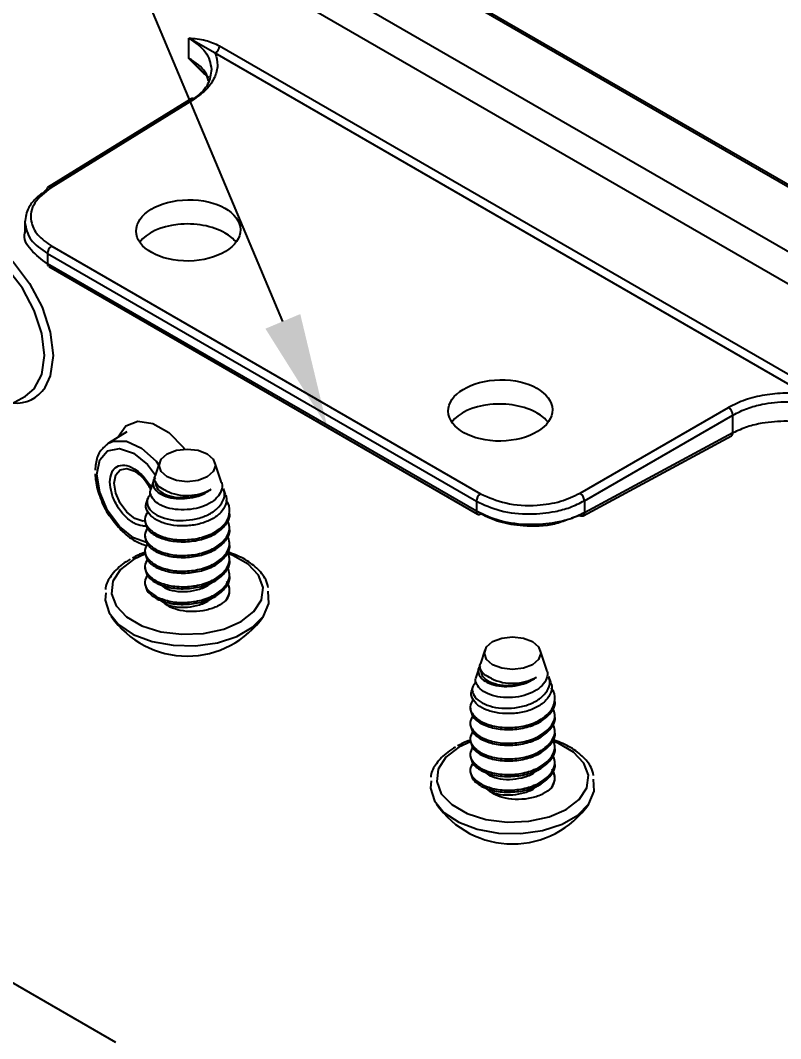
# Model space of a CAD drawing. Extents: x -1.7 to 6.3, y -6.8 to 0.
# Drawn here: x 3.822 to 5.062, y -2.881 to -1.221 of the extents above; entities that cross this region are included whole.
import ezdxf
from ezdxf import colors
from ezdxf.entities.mleader import LeaderData, LeaderLine
from ezdxf.math import Vec2, Vec3

# ---------------------------------------------------------------- set-up
doc = ezdxf.new("R2010")
doc.units = 0
doc.header["$LTSCALE"] = 0.5
doc.header["$MEASUREMENT"] = 0
for name, color, linetype in [('End Cap', 92, 'CONTINUOUS'), ('FAB DWG', 221, 'CONTINUOUS'), ('Hardware', 242, 'CONTINUOUS'), ('Housing', 150, 'CONTINUOUS')]:
    doc.layers.add(name, color=color, linetype=linetype)
doc.styles.get("Standard").update_dxf_attribs({"font": 'arial.ttf'})

msp = doc.modelspace()

# ---------------------------------------------------------------- linework, layer by layer
at = {"layer": 'End Cap', "linetype": 'Continuous', "lineweight": 25, "transparency": 16777216}
for p, q in [((3.6042, -0.644), (5.7243, -1.8679)), ((5.7292, -1.8675), (3.6091, -0.6436)), ((3.5096, -0.6949), (5.6329, -1.9206)), ((3.7427, -0.8819), (5.3999, -1.8386)), ((4.0971, -1.2831), (4.0971, -1.25)), ((4.14, -1.2749), (4.0971, -1.25)), ((5.1032, -1.8309), (4.14, -1.2749)), ((4.147, -1.2626), (5.1102, -1.8187)), ((4.0971, -1.2831), (4.1252, -1.3098)), ((4.1181, -1.3046), (4.0971, -1.2831)), ((4.1006, -1.349), (3.8667, -1.4937)), ((4.1058, -1.3495), (3.8719, -1.4941)), ((3.8295, -1.5485), (3.8295, -1.5684)), ((3.8733, -1.5892), (4.5726, -1.9929)), ((3.8663, -1.6015), (4.5656, -2.0052)), ((3.8663, -1.6015), (3.8663, -1.6179)), ((4.5656, -2.0216), (3.8663, -1.6179)), ((3.8684, -1.6225), (4.5677, -2.0262)), ((3.7798, -1.8617), (3.8308, -1.8337)), ((4.7346, -1.9921), (4.9768, -1.8523)), ((4.7417, -2.0044), (4.9839, -1.8646)), ((4.9839, -1.8939), (4.9839, -1.8646)), ((3.996, -1.8922), (3.9659, -1.9104)), ((4.7395, -2.0288), (4.9817, -1.8986)), ((4.9839, -1.8939), (4.7417, -2.0241)), ((3.9645, -1.9114), (3.9659, -1.9104)), ((4.0089, -1.9562), (4.0118, -1.958)), ((4.5656, -2.0052), (4.5656, -2.0216)), ((4.7417, -2.0044), (4.7417, -2.0241)), ((4.7346, -2.0282), (4.7209, -2.0329))]:
    msp.add_line(p, q, dxfattribs=at)
at = {"layer": 'End Cap', "linetype": 'Continuous', "lineweight": 25, "transparency": 16777216, "flags": 128}
for points in [[(3.7309, -1.5659), (3.7495, -1.5712), (3.7807, -1.5886), (3.8108, -1.6156), (3.8372, -1.65), (3.8579, -1.689), (3.871, -1.7293), (3.8755, -1.7676), (3.871, -1.8007), (3.8624, -1.8196)], [(3.8308, -1.8337), (3.8449, -1.822), (3.8572, -1.7985), (3.8614, -1.7675), (3.8572, -1.7318), (3.8449, -1.6941), (3.8256, -1.6577), (3.8009, -1.6255), (3.7728, -1.6002), (3.7436, -1.5839), (3.7158, -1.578), (3.6916, -1.5829)], [(3.9809, -1.9014), (3.9812, -1.9005), (3.9941, -1.8821), (4.0139, -1.8744), (4.0382, -1.8782), (4.0641, -1.8931), (4.0884, -1.9174), (4.0905, -1.9206)], [(3.9659, -1.9104), (3.9735, -1.9071), (3.9955, -1.9072), (4.0199, -1.9187), (4.0436, -1.9401), (4.0477, -1.9461)], [(3.947, -1.9615), (3.9516, -1.9377), (3.9645, -1.9228), (3.9839, -1.9191), (4.0068, -1.927), (4.0296, -1.9455), (4.0423, -1.9626)], [(4.0253, -2.0372), (4.0217, -2.0379), (4.0089, -2.0334), (3.996, -2.0231), (3.9852, -2.0085), (3.9779, -1.9918), (3.9754, -1.9755), (3.9779, -1.9622), (3.9852, -1.9538), (3.996, -1.9517), (4.0089, -1.9562), (4.0089, -1.9562)], [(4.0281, -2.0724), (4.0068, -2.065), (3.9839, -2.0466), (3.9645, -2.0204), (3.9516, -1.9906), (3.947, -1.9615)]]:
    msp.add_lwpolyline(points, dxfattribs=at)
at = {"layer": 'End Cap', "linetype": 'Continuous', "lineweight": 25, "transparency": 16777216}
for centre, radius, start, end in [((4.1315, -1.2619), 0.0155, 303.2297, 357.3477), ((4.1029, -1.3536), 0.00504, 54.4735, 116.3416), ((3.8697, -1.4976), 0.00497, 127.033, 186.4015), ((3.869, -1.498), 0.0049, 53.4892, 117.3259), ((3.8818, -1.6022), 0.0155, 123.2297, 177.3477), ((3.8712, -1.6185), 0.00496, 173.763, 234.9248), ((3.8157, -1.7896), 0.0556, 264.5518, 327.2663), ((4.968, -1.8656), 0.0159, 3.5222, 56.4778), ((4.9789, -1.8944), 0.00504, 303.6566, 5.5302), ((4.7258, -2.0054), 0.0159, 3.5222, 56.4778), ((4.5811, -2.0059), 0.0155, 123.2297, 177.3477), ((4.5706, -2.0222), 0.00496, 173.763, 234.9248), ((4.7367, -2.0246), 0.00504, 303.6566, 5.5302), ((4.5698, -2.0217), 0.00498, 245.3602, 304.6041), ((4.7376, -2.0242), 0.00496, 233.6019, 292.9652)]:
    msp.add_arc(centre, radius, start, end, dxfattribs=at)
for centre in [(4.096, -1.5636), (4.6047, -1.8572)]:
    msp.add_ellipse(centre, major_axis=(0.085, 0.0013), ratio=0.587275, dxfattribs=at)
for centre, start_param, end_param in [((4.096, -1.6014), 0.793824, 2.7723), ((4.096, -1.6014), 0.421056, 0.793824), ((4.6047, -1.895), 0.793824, 2.7723), ((4.6047, -1.895), 0.421056, 0.793824)]:
    msp.add_ellipse(centre, major_axis=(0.085, -0.0013), ratio=0.567125, start_param=start_param, end_param=end_param, dxfattribs=at)
for points, knots in [([(4.0971, -1.25), (4.1061, -1.2506), (4.1221, -1.2518), (4.1394, -1.2593), (4.147, -1.2626)], [0, 0, 0, 0, 0.5611945, 1, 1, 1, 1]), ([(4.0971, -1.25), (4.1073, -1.2572), (4.1283, -1.272), (4.132, -1.2913), (4.1339, -1.3012)], [0, 0, 0, 0, 0.486837, 1, 1, 1, 1]), ([(4.14, -1.2749), (4.1418, -1.2814), (4.1453, -1.2946), (4.1396, -1.3146), (4.1274, -1.3337), (4.1129, -1.3442), (4.1058, -1.3495)], [0, 0, 0, 0, 0.247894, 0.499753, 0.751724, 1, 1, 1, 1]), ([(4.129, -1.3198), (4.1277, -1.3149), (4.1242, -1.3011), (4.1078, -1.2902), (4.0971, -1.2831)], [0, 0, 0, 0, 0.3527982, 1, 1, 1, 1]), ([(4.1339, -1.3012), (4.1327, -1.3093), (4.1307, -1.3226), (4.1186, -1.3387), (4.1088, -1.3459), (4.1045, -1.349)], [0, 0, 0, 0, 0.469678, 0.768534, 1, 1, 1, 1]), ([(4.1302, -1.3145), (4.1263, -1.3117), (4.1221, -1.3088), (4.1183, -1.3049), (4.1181, -1.3046)], [0, 0, 0, 0, 0.941363, 1, 1, 1, 1]), ([(3.8719, -1.4941), (3.8619, -1.502), (3.8415, -1.5181), (3.837, -1.5467), (3.8483, -1.5716), (3.865, -1.5834), (3.8733, -1.5892)], [0, 0, 0, 0, 0.274989, 0.561778, 0.783917, 1, 1, 1, 1]), ([(3.8648, -1.4982), (3.8584, -1.5027), (3.8463, -1.5113), (3.8327, -1.529), (3.8307, -1.5422), (3.8295, -1.5503)], [0, 0, 0, 0, 0.307313, 0.576693, 1, 1, 1, 1]), ([(3.8295, -1.5503), (3.8314, -1.5602), (3.8352, -1.5795), (3.8561, -1.5943), (3.8663, -1.6015)], [0, 0, 0, 0, 0.513218, 1, 1, 1, 1]), ([(3.8663, -1.6179), (3.8567, -1.6108), (3.8369, -1.5962), (3.8269, -1.5768), (3.8296, -1.5674), (3.8297, -1.5671)], [0, 0, 0, 0, 0.481416, 0.98896, 1, 1, 1, 1]), ([(5.1032, -1.8309), (5.0919, -1.83), (5.0694, -1.828), (5.0354, -1.8316), (5.0032, -1.8392), (4.9856, -1.8479), (4.9768, -1.8523)], [0, 0, 0, 0, 0.249864, 0.499981, 0.7501, 1, 1, 1, 1]), ([(4.9839, -1.8646), (4.9916, -1.8607), (5.006, -1.8535), (5.036, -1.8454), (5.075, -1.8413), (5.1221, -1.8461), (5.1476, -1.8579), (5.16, -1.8636)], [0, 0, 0, 0, 0.153902, 0.28881, 0.500822, 0.756986, 1, 1, 1, 1]), ([(5.16, -1.8967), (5.1476, -1.8909), (5.1221, -1.8791), (5.075, -1.8734), (5.036, -1.8765), (5.006, -1.8836), (4.9916, -1.8903), (4.9839, -1.8939)], [0, 0, 0, 0, 0.243018, 0.499178, 0.711196, 0.846103, 1, 1, 1, 1]), ([(3.9645, -1.9121), (3.9601, -1.9158), (3.9505, -1.9236), (3.9451, -1.9398), (3.9445, -1.9511), (3.9443, -1.9545)], [0, 0, 0, 0, 0.375769, 0.811374, 1, 1, 1, 1]), ([(3.9683, -1.9738), (3.9689, -1.9684), (3.97, -1.9575), (3.9789, -1.9477), (3.9917, -1.9452), (4.0068, -1.9505), (4.0218, -1.9625), (4.031, -1.9749), (4.0351, -1.9822), (4.0356, -1.9832)], [0, 0, 0, 0, 0.1227078, 0.2499954, 0.3773589, 0.4999912, 0.6226044, 0.7499861, 0.7690908, 0.7690908, 0.7690908, 0.7690908]), ([(4.0116, -1.9582), (4.0148, -1.9605), (4.0216, -1.9657), (4.0297, -1.9763), (4.0337, -1.9836), (4.035, -1.9861)], [0, 0, 0, 0, 0.1946269, 0.4222693, 0.5410196, 0.5410196, 0.5410196, 0.5410196]), ([(3.9443, -1.9604), (3.9445, -1.9642), (3.9451, -1.9771), (3.9522, -2.0004), (3.9614, -2.0213), (3.9685, -2.03), (3.9692, -2.0308)], [0, 0, 0, 0, 0.167097, 0.563559, 0.959799, 1, 1, 1, 1]), ([(4.0275, -2.0454), (4.0255, -2.0457), (4.019, -2.0459), (4.0068, -2.0416), (3.9917, -2.0295), (3.9789, -2.0122), (3.97, -1.9921), (3.9689, -1.9798), (3.9683, -1.9738)], [0.3188609, 0.3188609, 0.3188609, 0.3188609, 0.3773589, 0.4999912, 0.6226044, 0.7499861, 0.8772165, 1, 1, 1, 1]), ([(4.5726, -1.9929), (4.5857, -1.9988), (4.6125, -2.0107), (4.661, -2.0134), (4.7038, -2.0068), (4.7244, -1.997), (4.7346, -1.9921)], [0, 0, 0, 0, 0.274951, 0.56173, 0.783886, 1, 1, 1, 1]), ([(4.5656, -2.0052), (4.578, -2.0109), (4.6036, -2.0226), (4.6506, -2.0275), (4.6897, -2.0235), (4.7197, -2.0155), (4.7341, -2.0083), (4.7417, -2.0044)], [0, 0, 0, 0, 0.242999, 0.499186, 0.711191, 0.846098, 1, 1, 1, 1]), ([(4.7417, -2.0241), (4.7341, -2.0277), (4.7197, -2.0345), (4.6897, -2.0417), (4.6506, -2.0448), (4.6036, -2.0393), (4.578, -2.0274), (4.5656, -2.0216)], [0, 0, 0, 0, 0.153907, 0.288816, 0.500814, 0.757005, 1, 1, 1, 1]), ([(3.9692, -2.0308), (3.9748, -2.0383), (3.9866, -2.0543), (4.0075, -2.0701), (4.0216, -2.0757), (4.028, -2.0774)], [0, 0, 0, 0, 0.2211494, 0.4690981, 0.6692953, 0.6692953, 0.6692953, 0.6692953]), ([(4.7153, -2.0348), (4.7081, -2.0377), (4.6868, -2.046), (4.6455, -2.047), (4.603, -2.0403), (4.5826, -2.0306), (4.5726, -2.0258)], [0, 0, 0, 0, 0.169348, 0.497925, 0.752432, 1, 1, 1, 1])]:
    msp.add_open_spline(points, degree=3, knots=knots, dxfattribs=at)
at = {"layer": 'Hardware', "transparency": 16777216}
for p, q in [((4.0491, -1.9418), (4.042, -1.9635)), ((4.1497, -1.9729), (4.1395, -1.9418)), ((4.0393, -1.9719), (4.035, -1.9848)), ((4.0423, -1.973), (4.0423, -1.9755)), ((4.1567, -1.9942), (4.1536, -1.9847)), ((4.0297, -2.001), (4.028, -2.0062)), ((4.0253, -2.0345), (4.0253, -2.0377)), ((4.1633, -2.0504), (4.1633, -2.0472)), ((4.0253, -2.06), (4.0253, -2.0632)), ((4.1633, -2.0759), (4.1633, -2.0728)), ((4.0253, -2.0855), (4.0253, -2.0887)), ((4.1633, -2.1015), (4.1633, -2.0983)), ((4.0253, -2.111), (4.0253, -2.1142)), ((4.1633, -2.127), (4.1633, -2.1238)), ((4.0253, -2.1365), (4.0253, -2.1397)), ((4.0485, -2.1401), (4.0575, -2.1466)), ((4.5795, -2.2479), (4.5723, -2.2697)), ((4.68, -2.279), (4.6699, -2.2479)), ((4.5696, -2.2781), (4.5654, -2.291)), ((4.5726, -2.2792), (4.5726, -2.2816)), ((4.6871, -2.3004), (4.6839, -2.2909)), ((4.5601, -2.3072), (4.5584, -2.3124)), ((4.5557, -2.3406), (4.5557, -2.3438)), ((4.6937, -2.3566), (4.6937, -2.3534)), ((4.5557, -2.3661), (4.5557, -2.3693)), ((4.6937, -2.3821), (4.6937, -2.3789)), ((4.5557, -2.3917), (4.5557, -2.3949)), ((4.6937, -2.4076), (4.6937, -2.4044)), ((4.5557, -2.4172), (4.5557, -2.4204)), ((4.6937, -2.4331), (4.6937, -2.4299)), ((4.5557, -2.4427), (4.5557, -2.4459)), ((4.5788, -2.4462), (4.5878, -2.4528))]:
    msp.add_line(p, q, dxfattribs=at)
at = {"layer": 'Hardware', "transparency": 16777216, "flags": 128}
for points in [[(4.1269, -1.9655), (4.1119, -1.9713), (4.0943, -1.9733), (4.0767, -1.9713), (4.0618, -1.9655), (4.0518, -1.9569), (4.0483, -1.9467), (4.0518, -1.9366), (4.0618, -1.928), (4.0767, -1.9222), (4.0943, -1.9202), (4.1119, -1.9222), (4.1269, -1.928), (4.1368, -1.9366), (4.1403, -1.9467), (4.1368, -1.9569), (4.1269, -1.9655)], [(4.026, -2.0912), (4.0067, -2.1003), (3.9855, -2.1166), (3.9732, -2.1357), (3.9707, -2.156), (3.9782, -2.1759), (3.9951, -2.1937), (4.02, -2.2082), (4.051, -2.2179), (4.0855, -2.2222), (4.1207, -2.2208), (4.1537, -2.2137), (4.182, -2.2015), (4.2031, -2.1852), (4.2155, -2.1661), (4.218, -2.1458), (4.2105, -2.1259), (4.1936, -2.108), (4.1686, -2.0936), (4.1597, -2.0901)], [(3.9616, -2.1548), (3.9607, -2.1667), (3.9669, -2.1874), (3.9825, -2.2064), (4.0064, -2.2223), (4.0369, -2.2338), (4.0716, -2.2401), (4.108, -2.2409), (4.1434, -2.2359), (4.1751, -2.2256), (4.2009, -2.2107), (4.2187, -2.1924), (4.2274, -2.172), (4.2264, -2.152)], [(4.0467, -2.1631), (4.051, -2.1676), (4.0575, -2.1721)], [(4.6572, -2.2717), (4.6423, -2.2774), (4.6247, -2.2794), (4.6071, -2.2774), (4.5921, -2.2717), (4.5822, -2.263), (4.5787, -2.2529), (4.5822, -2.2427), (4.5921, -2.2341), (4.6071, -2.2283), (4.6247, -2.2263), (4.6423, -2.2283), (4.6572, -2.2341), (4.6672, -2.2427), (4.6707, -2.2529), (4.6672, -2.263), (4.6572, -2.2717)], [(4.5563, -2.3973), (4.537, -2.4064), (4.5159, -2.4227), (4.5035, -2.4418), (4.501, -2.4621), (4.5085, -2.482), (4.5254, -2.4999), (4.5504, -2.5143), (4.5813, -2.5241), (4.6158, -2.5284), (4.651, -2.5269), (4.6841, -2.5198), (4.7123, -2.5076), (4.7335, -2.4913), (4.7458, -2.4722), (4.7483, -2.4519), (4.7408, -2.432), (4.7239, -2.4141), (4.699, -2.3997), (4.69, -2.3962)], [(4.4919, -2.461), (4.491, -2.4729), (4.4972, -2.4936), (4.5128, -2.5126), (4.5368, -2.5284), (4.5672, -2.5399), (4.6019, -2.5463), (4.6383, -2.547), (4.6737, -2.542), (4.7055, -2.5317), (4.7312, -2.5169), (4.7491, -2.4985), (4.7577, -2.4781), (4.7568, -2.4582)], [(4.5771, -2.4692), (4.5814, -2.4737), (4.5878, -2.4783)]]:
    msp.add_lwpolyline(points, dxfattribs=at)
at = {"layer": 'Hardware', "transparency": 16777216}
for centre, radius, start, end in [((4.0941, -1.916), 0.0799, 244.6313, 299.2553), ((4.1383, -2.1509), 0.025, 321.5847, 37.0383), ((4.0943, -2.1067), 0.151, 214.7003, 325.2997), ((4.6244, -2.2222), 0.0799, 244.6313, 299.2553), ((4.6686, -2.457), 0.025, 321.5847, 37.0383), ((4.6247, -2.4129), 0.151, 214.7003, 325.2997)]:
    msp.add_arc(centre, radius, start, end, dxfattribs=at)
for points, knots in [([(4.1492, -1.9731), (4.1497, -1.974), (4.1522, -1.9788), (4.1505, -1.9881), (4.1437, -1.9996), (4.1308, -2.0095), (4.1138, -2.0163), (4.0943, -2.0195), (4.0745, -2.0191), (4.0568, -2.0149), (4.0429, -2.0074), (4.0352, -1.9979), (4.0328, -1.9899), (4.0351, -1.9858), (4.0356, -1.985)], [0, 0, 0, 0, 0.022003, 0.114855, 0.20757, 0.302071, 0.396858, 0.49154, 0.587737, 0.684457, 0.781105, 0.878998, 0.977649, 1, 1, 1, 1]), ([(4.0423, -1.9672), (4.0418, -1.9677), (4.0383, -1.9709), (4.0378, -1.9781), (4.0417, -1.9871), (4.0521, -1.9948), (4.067, -2), (4.0849, -2.0016), (4.1033, -1.9996), (4.1206, -1.9945), (4.129, -1.9886), (4.1331, -1.9857)], [0, 0, 0, 0, 0.021393, 0.14935, 0.274142, 0.398604, 0.523024, 0.644494, 0.765404, 0.886291, 1, 1, 1, 1]), ([(4.0599, -1.9882), (4.0557, -1.9861), (4.0474, -1.9819), (4.0417, -1.9734), (4.0401, -1.9669), (4.0421, -1.9638), (4.0422, -1.9636)], [0, 0, 0, 0, 0.325062, 0.650988, 0.978672, 1, 1, 1, 1]), ([(4.0423, -1.9755), (4.0431, -1.9789), (4.0446, -1.9856), (4.0567, -1.994), (4.0739, -1.9992), (4.0943, -1.9998), (4.1148, -1.996), (4.1272, -1.9901), (4.1325, -1.9862), (4.1331, -1.9857)], [0, 0, 0, 0, 0.1640683, 0.3257026, 0.4873369, 0.6532733, 0.81256, 0.9770372, 1, 1, 1, 1]), ([(4.0353, -1.9934), (4.0335, -1.9953), (4.0284, -2.0006), (4.0282, -2.0106), (4.0344, -2.0212), (4.0477, -2.0301), (4.066, -2.0358), (4.0873, -2.0372), (4.109, -2.0346), (4.1287, -2.0279), (4.1442, -2.0175), (4.1534, -2.0049), (4.1564, -1.9935), (4.1537, -1.987), (4.1528, -1.985)], [0, 0, 0, 0, 0.053168, 0.147791, 0.240162, 0.332676, 0.425145, 0.5153, 0.605557, 0.695775, 0.783838, 0.871837, 0.959805, 1, 1, 1, 1]), ([(4.03, -2.022), (4.0279, -2.0261), (4.0232, -2.0348), (4.029, -2.0485), (4.0443, -2.0601), (4.0673, -2.0675), (4.0943, -2.0688), (4.1214, -2.0643), (4.1444, -2.0538), (4.1599, -2.0388), (4.1645, -2.022), (4.1629, -2.0093), (4.1574, -2.0042), (4.1572, -2.0039)], [0, 0, 0, 0, 0.0896975, 0.1918978, 0.2914696, 0.3910413, 0.4932416, 0.5913783, 0.6926873, 0.7939963, 0.8921329, 0.9943332, 1, 1, 1, 1]), ([(4.1561, -1.9945), (4.1567, -1.9955), (4.1595, -2.0008), (4.1575, -2.0112), (4.1499, -2.024), (4.1353, -2.0349), (4.1161, -2.0424), (4.0943, -2.0459), (4.0721, -2.0452), (4.0522, -2.0403), (4.0368, -2.0317), (4.0281, -2.021), (4.0255, -2.012), (4.0281, -2.0073), (4.0286, -2.0064)], [0, 0, 0, 0, 0.021922, 0.115083, 0.208132, 0.30277, 0.397659, 0.492463, 0.588618, 0.685232, 0.781787, 0.879458, 0.977797, 1, 1, 1, 1]), ([(4.0254, -2.0377), (4.0264, -2.0424), (4.0285, -2.0517), (4.0444, -2.0633), (4.0672, -2.0707), (4.0943, -2.072), (4.1214, -2.0675), (4.1446, -2.057), (4.1589, -2.0421), (4.165, -2.0306), (4.1633, -2.025), (4.1633, -2.0249)], [0, 0, 0, 0, 0.125929, 0.250016, 0.374103, 0.501465, 0.623764, 0.750016, 0.876268, 0.998566, 1, 1, 1, 1]), ([(4.0296, -2.0486), (4.0277, -2.0524), (4.0232, -2.0607), (4.0291, -2.074), (4.0442, -2.0856), (4.0673, -2.093), (4.0943, -2.0944), (4.1214, -2.0898), (4.1445, -2.0793), (4.1595, -2.0644), (4.1653, -2.0492), (4.1614, -2.0399), (4.1599, -2.0362)], [0, 0, 0, 0, 0.085969, 0.193445, 0.298157, 0.402869, 0.510346, 0.613548, 0.720087, 0.826626, 0.929829, 1, 1, 1, 1]), ([(4.0254, -2.0632), (4.0264, -2.0679), (4.0285, -2.0772), (4.0444, -2.0888), (4.0672, -2.0962), (4.0943, -2.0975), (4.1214, -2.093), (4.1446, -2.0825), (4.1589, -2.0676), (4.165, -2.0561), (4.1633, -2.0505), (4.1633, -2.0504)], [0, 0, 0, 0, 0.125929, 0.250016, 0.374103, 0.501465, 0.623764, 0.750016, 0.876268, 0.998566, 1, 1, 1, 1]), ([(4.0296, -2.0742), (4.0277, -2.0779), (4.0232, -2.0862), (4.0291, -2.0995), (4.0442, -2.1112), (4.0673, -2.1185), (4.0943, -2.1199), (4.1214, -2.1153), (4.1445, -2.1048), (4.1595, -2.0899), (4.1653, -2.0747), (4.1614, -2.0654), (4.1599, -2.0617)], [0, 0, 0, 0, 0.085969, 0.193445, 0.298157, 0.402869, 0.510346, 0.613548, 0.720087, 0.826626, 0.929829, 1, 1, 1, 1]), ([(4.0254, -2.0887), (4.0251, -2.0888), (4.0172, -2.0908), (4.0109, -2.0945), (4.0048, -2.098)], [0, 0, 0, 0, 0.037249, 1, 1, 1, 1]), ([(4.0296, -2.0997), (4.0277, -2.1034), (4.0232, -2.1117), (4.0291, -2.125), (4.0442, -2.1367), (4.0673, -2.144), (4.0943, -2.1454), (4.1214, -2.1408), (4.1445, -2.1303), (4.1594, -2.1154), (4.1653, -2.1004), (4.1615, -2.0913), (4.16, -2.0878)], [0, 0, 0, 0, 0.086254, 0.194087, 0.299146, 0.404206, 0.512039, 0.615584, 0.722476, 0.829369, 0.932914, 1, 1, 1, 1]), ([(4.0254, -2.0887), (4.0264, -2.0934), (4.0285, -2.1027), (4.0444, -2.1144), (4.0672, -2.1217), (4.0943, -2.1231), (4.1214, -2.1185), (4.1446, -2.108), (4.1589, -2.0931), (4.165, -2.0816), (4.1633, -2.076), (4.1633, -2.076)], [0, 0, 0, 0, 0.125929, 0.250016, 0.374103, 0.501465, 0.623764, 0.750016, 0.876268, 0.998566, 1, 1, 1, 1]), ([(4.2264, -2.1459), (4.2253, -2.1415), (4.2223, -2.1301), (4.2082, -2.1138), (4.1874, -2.0981), (4.1688, -2.091), (4.1597, -2.0876)], [0, 0, 0, 0, 0.170414, 0.445092, 0.73079, 1, 1, 1, 1]), ([(4.0012, -2.0997), (3.9968, -2.1024), (3.9843, -2.1103), (3.9701, -2.1258), (3.9612, -2.1404), (3.961, -2.1482), (3.9609, -2.149)], [0, 0, 0, 0, 0.207775, 0.60426, 0.957135, 1, 1, 1, 1]), ([(4.0254, -2.1142), (4.0264, -2.1189), (4.0285, -2.1282), (4.0444, -2.1399), (4.0672, -2.1472), (4.0943, -2.1486), (4.1214, -2.144), (4.1446, -2.1335), (4.1589, -2.1186), (4.165, -2.1071), (4.1633, -2.1015), (4.1633, -2.1015)], [0, 0, 0, 0, 0.125929, 0.250016, 0.374103, 0.501465, 0.623764, 0.750016, 0.876268, 0.998566, 1, 1, 1, 1]), ([(4.0455, -2.1615), (4.0526, -2.1642), (4.0669, -2.1698), (4.0944, -2.1709), (4.1214, -2.1664), (4.1445, -2.1558), (4.1595, -2.141), (4.1653, -2.1257), (4.1614, -2.1165), (4.1599, -2.1127)], [0, 0, 0, 0, 0.149196, 0.30233, 0.449376, 0.601175, 0.752974, 0.900019, 1, 1, 1, 1]), ([(4.0296, -2.1252), (4.0277, -2.1289), (4.0233, -2.1372), (4.0287, -2.1507), (4.04, -2.1579), (4.0455, -2.1615)], [0, 0, 0, 0, 0.288335, 0.648803, 1, 1, 1, 1]), ([(4.0254, -2.1397), (4.0263, -2.1445), (4.0282, -2.1539), (4.0398, -2.1611), (4.0455, -2.1647)], [0, 0, 0, 0, 0.503684, 1, 1, 1, 1]), ([(4.0455, -2.1647), (4.0526, -2.1674), (4.0669, -2.1729), (4.0944, -2.174), (4.1213, -2.1696), (4.1447, -2.159), (4.1589, -2.1442), (4.165, -2.1326), (4.1633, -2.127), (4.1633, -2.127)], [0, 0, 0, 0, 0.165453, 0.335273, 0.498341, 0.666681, 0.83502, 0.998088, 1, 1, 1, 1]), ([(4.0575, -2.1466), (4.0628, -2.1485), (4.0736, -2.1525), (4.0944, -2.1529), (4.1145, -2.149), (4.1289, -2.143), (4.1336, -2.1378), (4.1347, -2.1366)], [0, 0, 0, 0, 0.229896, 0.465911, 0.692468, 0.926408, 1, 1, 1, 1]), ([(4.1579, -2.1664), (4.1608, -2.1608), (4.1656, -2.1515), (4.1615, -2.142), (4.1599, -2.1383)], [0, 0, 0, 0, 0.602703, 1, 1, 1, 1]), ([(4.0575, -2.1721), (4.0628, -2.1741), (4.0736, -2.178), (4.0944, -2.1784), (4.1145, -2.1745), (4.1289, -2.1685), (4.1336, -2.1634), (4.1347, -2.1621)], [0, 0, 0, 0, 0.2298962, 0.4659112, 0.6924683, 0.9264079, 1, 1, 1, 1]), ([(4.1579, -2.1664), (4.1536, -2.1699), (4.145, -2.1768), (4.1255, -2.1833), (4.1041, -2.186), (4.0833, -2.184), (4.0674, -2.1788), (4.0604, -2.1741), (4.0575, -2.1721)], [0, 0, 0, 0, 0.184344, 0.368466, 0.552063, 0.728877, 0.88749, 1, 1, 1, 1]), ([(4.5726, -2.2734), (4.5721, -2.2738), (4.5686, -2.277), (4.5681, -2.2843), (4.5721, -2.2932), (4.5824, -2.3009), (4.5974, -2.3061), (4.6152, -2.3077), (4.6337, -2.3058), (4.6509, -2.3007), (4.6594, -2.2947), (4.6635, -2.2918)], [0, 0, 0, 0, 0.021393, 0.14935, 0.274142, 0.398604, 0.523024, 0.644494, 0.765404, 0.886291, 1, 1, 1, 1]), ([(4.5902, -2.2943), (4.586, -2.2922), (4.5777, -2.288), (4.572, -2.2795), (4.5704, -2.273), (4.5724, -2.2699), (4.5725, -2.2698)], [0, 0, 0, 0, 0.325062, 0.650988, 0.978672, 1, 1, 1, 1]), ([(4.6795, -2.2792), (4.68, -2.2801), (4.6825, -2.285), (4.6808, -2.2943), (4.674, -2.3058), (4.6611, -2.3156), (4.6441, -2.3225), (4.6246, -2.3257), (4.6048, -2.3252), (4.5871, -2.321), (4.5733, -2.3135), (4.5655, -2.3041), (4.5631, -2.2961), (4.5655, -2.292), (4.5659, -2.2912)], [0, 0, 0, 0, 0.022003, 0.114855, 0.20757, 0.302071, 0.396858, 0.49154, 0.587737, 0.684457, 0.781105, 0.878998, 0.977649, 1, 1, 1, 1]), ([(4.5726, -2.2816), (4.5734, -2.285), (4.5749, -2.2918), (4.587, -2.3002), (4.6042, -2.3054), (4.6246, -2.306), (4.6451, -2.3022), (4.6575, -2.2963), (4.6628, -2.2923), (4.6635, -2.2918)], [0, 0, 0, 0, 0.1640683, 0.3257026, 0.4873369, 0.6532733, 0.81256, 0.9770372, 1, 1, 1, 1]), ([(4.6865, -2.3006), (4.687, -2.3016), (4.6898, -2.307), (4.6878, -2.3174), (4.6802, -2.3302), (4.6657, -2.3411), (4.6465, -2.3486), (4.6246, -2.352), (4.6024, -2.3513), (4.5826, -2.3464), (4.5671, -2.3379), (4.5585, -2.3272), (4.5558, -2.3181), (4.5585, -2.3135), (4.559, -2.3126)], [0, 0, 0, 0, 0.021922, 0.115083, 0.208132, 0.30277, 0.397659, 0.492463, 0.588618, 0.685232, 0.781787, 0.879458, 0.977797, 1, 1, 1, 1]), ([(4.5656, -2.2995), (4.5638, -2.3014), (4.5587, -2.3067), (4.5585, -2.3168), (4.5648, -2.3274), (4.578, -2.3363), (4.5963, -2.3419), (4.6176, -2.3434), (4.6393, -2.3407), (4.6591, -2.334), (4.6745, -2.3236), (4.6837, -2.311), (4.6867, -2.2997), (4.684, -2.2932), (4.6831, -2.2911)], [0, 0, 0, 0, 0.053168, 0.147791, 0.240162, 0.332676, 0.425145, 0.5153, 0.605557, 0.695775, 0.783838, 0.871837, 0.959805, 1, 1, 1, 1]), ([(4.5604, -2.3282), (4.5582, -2.3323), (4.5535, -2.341), (4.5594, -2.3546), (4.5746, -2.3663), (4.5976, -2.3736), (4.6246, -2.375), (4.6518, -2.3704), (4.6747, -2.36), (4.6902, -2.3449), (4.6948, -2.3281), (4.6932, -2.3155), (4.6878, -2.3103), (4.6875, -2.31)], [0, 0, 0, 0, 0.0896975, 0.1918978, 0.2914696, 0.3910413, 0.4932416, 0.5913783, 0.6926873, 0.7939963, 0.8921329, 0.9943332, 1, 1, 1, 1]), ([(4.5557, -2.3438), (4.5568, -2.3485), (4.5588, -2.3578), (4.5748, -2.3695), (4.5976, -2.3768), (4.6247, -2.3782), (4.6517, -2.3736), (4.675, -2.3631), (4.6892, -2.3482), (4.6954, -2.3367), (4.6936, -2.3311), (4.6936, -2.3311)], [0, 0, 0, 0, 0.125929, 0.250016, 0.374103, 0.501465, 0.623764, 0.750016, 0.876268, 0.998566, 1, 1, 1, 1]), ([(4.56, -2.3548), (4.558, -2.3585), (4.5535, -2.3669), (4.5594, -2.3801), (4.5746, -2.3918), (4.5976, -2.3992), (4.6246, -2.4005), (4.6517, -2.396), (4.6748, -2.3854), (4.6898, -2.3706), (4.6956, -2.3553), (4.6918, -2.3461), (4.6902, -2.3423)], [0, 0, 0, 0, 0.085969, 0.193445, 0.298157, 0.402869, 0.510346, 0.613548, 0.720087, 0.826626, 0.929829, 1, 1, 1, 1]), ([(4.5557, -2.3693), (4.5568, -2.374), (4.5588, -2.3833), (4.5748, -2.395), (4.5976, -2.4024), (4.6247, -2.4037), (4.6517, -2.3991), (4.675, -2.3886), (4.6892, -2.3738), (4.6954, -2.3622), (4.6936, -2.3567), (4.6936, -2.3566)], [0, 0, 0, 0, 0.125929, 0.250016, 0.374103, 0.501465, 0.623764, 0.750016, 0.876268, 0.998566, 1, 1, 1, 1]), ([(4.56, -2.3803), (4.558, -2.384), (4.5535, -2.3924), (4.5594, -2.4056), (4.5746, -2.4173), (4.5976, -2.4247), (4.6246, -2.426), (4.6517, -2.4215), (4.6748, -2.411), (4.6898, -2.3961), (4.6956, -2.3808), (4.6918, -2.3716), (4.6902, -2.3679)], [0, 0, 0, 0, 0.085969, 0.193445, 0.298157, 0.402869, 0.510346, 0.613548, 0.720087, 0.826626, 0.929829, 1, 1, 1, 1]), ([(4.5557, -2.3948), (4.5568, -2.3995), (4.5588, -2.4089), (4.5748, -2.4205), (4.5976, -2.4279), (4.6247, -2.4292), (4.6517, -2.4247), (4.675, -2.4142), (4.6892, -2.3993), (4.6954, -2.3877), (4.6936, -2.3822), (4.6936, -2.3821)], [0, 0, 0, 0, 0.125929, 0.250016, 0.374103, 0.501465, 0.623764, 0.750016, 0.876268, 0.998566, 1, 1, 1, 1]), ([(4.5315, -2.4059), (4.5272, -2.4086), (4.5146, -2.4164), (4.5005, -2.4319), (4.4915, -2.4465), (4.4913, -2.4543), (4.4913, -2.4552)], [0, 0, 0, 0, 0.207775, 0.60426, 0.957135, 1, 1, 1, 1]), ([(4.5557, -2.3949), (4.5554, -2.3949), (4.5476, -2.397), (4.5412, -2.4007), (4.5351, -2.4042)], [0, 0, 0, 0, 0.037249, 1, 1, 1, 1]), ([(4.56, -2.4058), (4.558, -2.4095), (4.5535, -2.4179), (4.5594, -2.4312), (4.5746, -2.4428), (4.5976, -2.4502), (4.6246, -2.4515), (4.6517, -2.447), (4.6748, -2.4365), (4.6898, -2.4216), (4.6956, -2.4065), (4.6918, -2.3975), (4.6904, -2.3939)], [0, 0, 0, 0, 0.086254, 0.194087, 0.299146, 0.404206, 0.512039, 0.615584, 0.722476, 0.829369, 0.932914, 1, 1, 1, 1]), ([(4.7568, -2.4521), (4.7556, -2.4477), (4.7527, -2.4362), (4.7386, -2.42), (4.7177, -2.4042), (4.6991, -2.3972), (4.6901, -2.3938)], [0, 0, 0, 0, 0.170414, 0.445092, 0.73079, 1, 1, 1, 1]), ([(4.5557, -2.4204), (4.5568, -2.4251), (4.5588, -2.4344), (4.5748, -2.446), (4.5976, -2.4534), (4.6247, -2.4547), (4.6517, -2.4502), (4.675, -2.4397), (4.6892, -2.4248), (4.6954, -2.4133), (4.6936, -2.4077), (4.6936, -2.4076)], [0, 0, 0, 0, 0.125929, 0.250016, 0.374103, 0.501465, 0.623764, 0.750016, 0.876268, 0.998566, 1, 1, 1, 1]), ([(4.5759, -2.4676), (4.5829, -2.4704), (4.5973, -2.4759), (4.6247, -2.477), (4.6517, -2.4725), (4.6748, -2.462), (4.6898, -2.4471), (4.6956, -2.4319), (4.6918, -2.4226), (4.6902, -2.4189)], [0, 0, 0, 0, 0.149196, 0.30233, 0.449376, 0.601175, 0.752974, 0.900019, 1, 1, 1, 1]), ([(4.56, -2.4314), (4.558, -2.4351), (4.5536, -2.4434), (4.559, -2.4569), (4.5703, -2.4641), (4.5759, -2.4676)], [0, 0, 0, 0, 0.288335, 0.648803, 1, 1, 1, 1]), ([(4.5759, -2.4708), (4.5829, -2.4736), (4.5972, -2.4791), (4.6247, -2.4802), (4.6517, -2.4757), (4.675, -2.4652), (4.6892, -2.4503), (4.6954, -2.4388), (4.6936, -2.4332), (4.6936, -2.4331)], [0, 0, 0, 0, 0.165453, 0.335273, 0.498341, 0.666681, 0.83502, 0.998088, 1, 1, 1, 1]), ([(4.5557, -2.4459), (4.5567, -2.4506), (4.5585, -2.4601), (4.5701, -2.4673), (4.5759, -2.4708)], [0, 0, 0, 0, 0.503684, 1, 1, 1, 1]), ([(4.5878, -2.4528), (4.5932, -2.4547), (4.604, -2.4586), (4.6248, -2.4591), (4.6448, -2.4552), (4.6593, -2.4492), (4.664, -2.444), (4.6651, -2.4428)], [0, 0, 0, 0, 0.229896, 0.465911, 0.692468, 0.926408, 1, 1, 1, 1]), ([(4.6882, -2.4726), (4.6911, -2.4669), (4.6959, -2.4576), (4.6918, -2.4482), (4.6902, -2.4444)], [0, 0, 0, 0, 0.602703, 1, 1, 1, 1]), ([(4.5878, -2.4783), (4.5932, -2.4802), (4.604, -2.4841), (4.6248, -2.4846), (4.6448, -2.4807), (4.6593, -2.4747), (4.664, -2.4695), (4.6651, -2.4683)], [0, 0, 0, 0, 0.2298962, 0.4659112, 0.6924683, 0.9264079, 1, 1, 1, 1]), ([(4.6882, -2.4726), (4.6839, -2.476), (4.6753, -2.483), (4.6559, -2.4895), (4.6344, -2.4922), (4.6136, -2.4901), (4.5978, -2.485), (4.5907, -2.4802), (4.5878, -2.4783)], [0, 0, 0, 0, 0.184344, 0.368466, 0.552063, 0.728877, 0.88749, 1, 1, 1, 1])]:
    msp.add_open_spline(points, degree=3, knots=knots, dxfattribs=at)
at = {"layer": 'Housing', "linetype": 'Continuous', "transparency": 16777216}
msp.add_line((3.0373, -2.3444), (3.9775, -2.8872), dxfattribs=at)

# ---------------------------------------------------------------- leaders
at = {"layer": 'FAB DWG', "transparency": 16777216}
ml = msp.add_multileader_mtext('Standard', dxfattribs=at)
ml.set_content('CS00286 (x1)\\PHW00814 (x2)', color=256)
ml.set_leader_properties()
ml.build(insert=Vec2(0, 0))
ml.multileader.update_dxf_attribs({"dogleg_length": 0.2339, "arrow_head_size": 0.1875})
ctx = ml.context
ctx.base_point, ctx.char_height, ctx.arrow_head_size, ctx.landing_gap_size, ctx.plane_origin = Vec3(3.9034, -0.3305), 0.1875, 0.1875, 0.09, Vec3(5.109, -1.5907)
notes = []
notes.append((ctx, [(0, (1, 1, 0), (3.6695, -0.3305), (1, 0), 0.2339, [(0, [(4.3228, -1.8848)], 0, [])])]))
ctx.mtext.insert, ctx.mtext.width, ctx.mtext.defined_height, ctx.mtext.flow_direction = Vec3(3.9934, -0.2092), 2.307685, 0.426, 5
for ctx, leaders in notes:
    for number, flags, end, landing, length, lines in leaders:
        leader = LeaderData()
        leader.index, (leader.has_last_leader_line, leader.has_dogleg_vector, leader.attachment_direction) = number, flags
        leader.last_leader_point, leader.dogleg_vector, leader.dogleg_length = Vec3(end), Vec3(landing), length
        for number, points, colour, breaks in lines:
            line = LeaderLine()
            line.index, line.vertices, line.color, line.breaks = number, Vec3.list(points), colors.encode_raw_color(colour), breaks
            leader.lines.append(line)
        ctx.leaders.append(leader)

doc.saveas('drawing.dxf')
